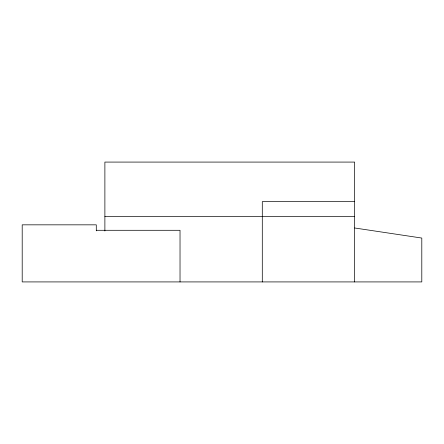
<?xml version="1.0" encoding="UTF-8"?>
<svg xmlns="http://www.w3.org/2000/svg" width="444" height="444" viewBox="0 0 444 444"><rect width="100%" height="100%" fill="white"/><g stroke="black" fill="none" stroke-linecap="round" stroke-linejoin="round"><path stroke-width="0.67" d="M354.639 201.637L262.293 201.637L262.293 281.918M104.884 216.65L354.639 216.65M96.287 230.292L180.025 230.292L180.025 281.918M354.639 227.983L421.8 238.056L421.8 281.918L22.2 281.918L22.2 224.836L96.287 224.836L96.287 230.847M354.639 281.918L354.639 162.082L104.884 162.082L104.884 230.997"/></g></svg>
